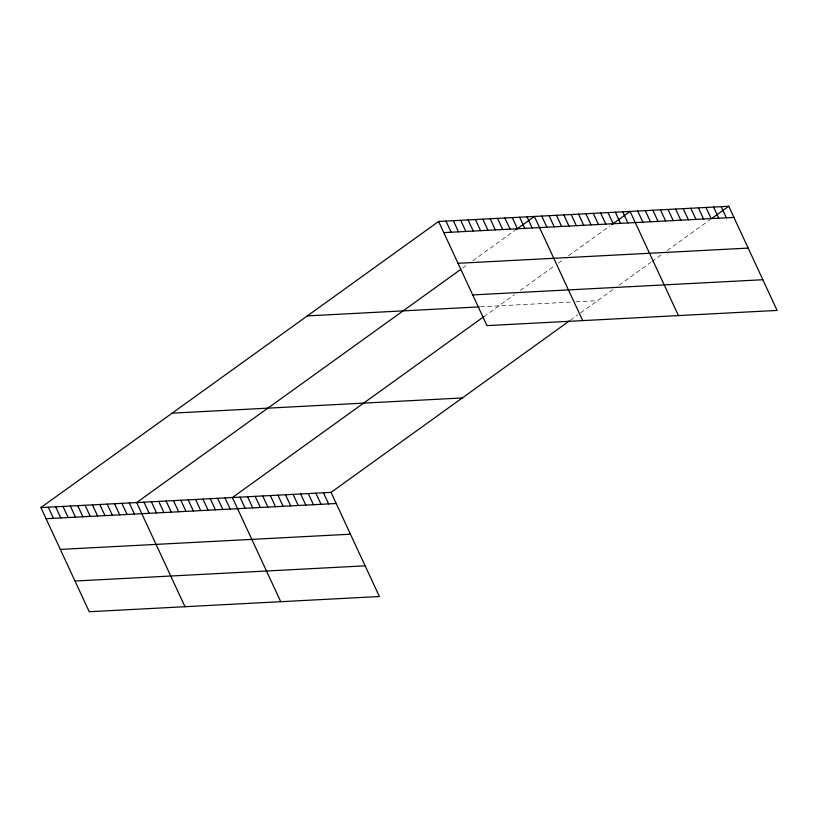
<?xml version="1.0" encoding="UTF-8"?>
<svg xmlns="http://www.w3.org/2000/svg" width="818" height="818" viewBox="0 0 818 818"><rect width="100%" height="100%" fill="white"/><g stroke="black" fill="none" stroke-linecap="round" stroke-linejoin="round"><path stroke-width="0.61" stroke-dasharray="4.09 3.07" d="M462.589 268.089L466.689 265.144M472.845 260.717L514.88 230.471M483.837 316.658L514.246 294.787M520.391 290.37L555.258 265.288M558.336 263.069L563.459 259.388M568.582 255.697L609.604 226.187M570.279 320.278L577.794 314.869M580.606 312.844L612.886 289.623M619.042 285.196L650.831 262.333M651.854 261.586L661.077 254.95M667.232 250.523L710.3 219.551M480.452 306.822L570.954 302.077M576.005 301.811L597.508 300.687"/><path stroke-width="1.23" d="M40.9 507.579L331.045 492.375L379.388 596.526L89.244 611.731L40.9 507.579L438.612 221.473L728.756 206.269L777.1 310.421L486.955 325.625L438.612 221.473M460.534 269.562L136.647 502.559L184.991 606.711M515.902 229.735L534.359 216.453L582.702 320.605M483.837 316.658L232.394 497.548L280.738 601.69M611.649 224.715L630.105 211.443L678.449 315.584M331.045 492.375L569.338 320.953M712.345 218.069L728.756 206.269M443.785 232.609L733.92 217.404M458.029 263.304L748.173 248.099M472.712 294.93L762.857 279.725M307.374 315.891L479.225 306.883M172.148 413.172L462.282 397.957M46.064 518.714L336.208 503.51M60.317 549.41L350.452 534.205M75 581.036L365.135 565.831M721.169 206.668L726.333 217.803M713.582 207.066L718.746 218.191M705.995 207.465L711.159 218.59M698.398 207.864L703.572 218.989M690.811 208.263L695.985 219.388M683.224 208.651L688.398 219.786M675.637 209.05L680.801 220.185M668.05 209.449L673.214 220.584M660.463 209.848L665.627 220.983M652.876 210.246L658.04 221.381M645.29 210.645L650.453 221.78M637.692 211.044L642.866 222.169M622.743 211.821L627.907 222.956M615.381 212.21L620.545 223.345M608.009 212.598L613.183 223.733M600.647 212.987L605.811 224.112M593.285 213.365L598.449 224.5M585.913 213.754L591.087 224.889M578.551 214.142L583.715 225.277M571.189 214.531L576.353 225.656M563.827 214.909L568.991 226.044M556.455 215.298L561.629 226.433M549.093 215.686L554.256 226.821M541.731 216.075L546.894 227.199M526.996 216.842L532.16 227.977M519.635 217.23L524.798 228.365M512.262 217.619L517.436 228.743M504.9 218.007L510.064 229.132M497.538 218.386L502.702 229.521M490.166 218.774L495.34 229.909M482.804 219.163L487.978 230.287M475.442 219.551L480.606 230.676M468.08 219.93L473.244 231.065M460.708 220.318L465.882 231.453M453.346 220.707L458.509 231.831M445.984 221.095L451.147 232.22M323.447 492.773L328.621 503.908M315.86 493.172L321.034 504.297M308.274 493.571L313.447 504.696M300.687 493.97L305.85 505.095M293.1 494.358L298.263 505.493M285.513 494.757L290.676 505.892M277.926 495.156L283.089 506.291M270.339 495.555L275.502 506.69M262.742 495.953L267.915 507.088M255.155 496.352L260.328 507.487M247.568 496.751L252.731 507.886M239.981 497.15L245.144 508.275M225.032 497.927L230.195 509.062M217.66 498.315L222.833 509.45M210.298 498.704L215.461 509.839M202.936 499.092L208.099 510.217M195.563 499.471L200.737 510.606M188.201 499.859L193.365 510.994M180.839 500.248L186.003 511.383M173.467 500.636L178.641 511.761M166.105 501.015L171.269 512.15M158.743 501.403L163.907 512.538M151.381 501.792L156.545 512.927M144.009 502.18L149.183 513.305M129.285 502.947L134.449 514.082M121.913 503.336L127.087 514.471M114.551 503.724L119.714 514.849M107.189 504.103L112.352 515.238M99.816 504.491L104.99 515.626M92.454 504.88L97.618 516.015M85.092 505.268L90.256 516.393M77.73 505.647L82.894 516.782M70.358 506.035L75.532 517.17M62.996 506.424L68.16 517.559M55.634 506.812L60.798 517.937M48.262 507.201L53.436 518.326"/></g></svg>
